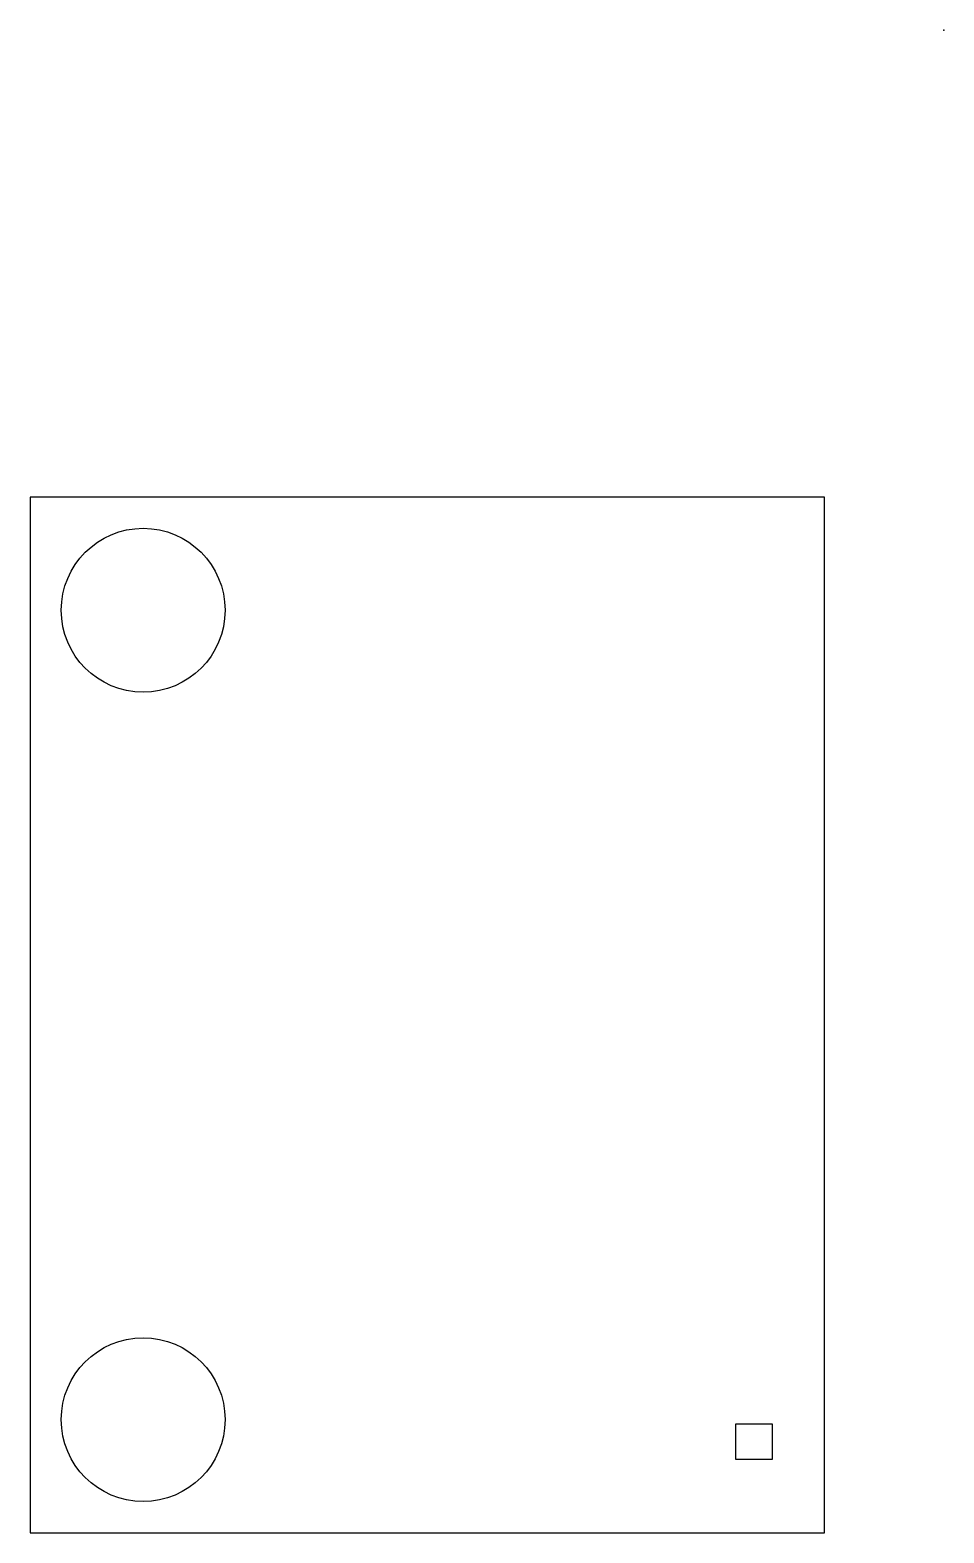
# Model space of a CAD drawing. Header units: millimetres. Extents: x -19 to 0, y -31.2 to 0.
import ezdxf

# ---------------------------------------------------------------- set-up
doc = ezdxf.new("R2010")
doc.units = ezdxf.units.MM
doc.header["$MEASUREMENT"] = 0
doc.layers.add('MPU6050_PCB_Profile v2_Sketch1', color=7, linetype='Continuous')

msp = doc.modelspace()

# ---------------------------------------------------------------- linework, layer by layer
at = {"layer": 'MPU6050_PCB_Profile v2_Sketch1'}
for p, q in [((-2.483, -9.694), (-18.973, -9.694)), ((-18.973, -9.694), (-18.973, -31.188)), ((-2.483, -31.188), (-2.483, -9.694)), ((-4.32, -28.923), (-3.565, -28.923)), ((-4.32, -29.667), (-4.32, -28.923)), ((-3.565, -28.923), (-3.565, -29.667)), ((-3.565, -29.667), (-4.32, -29.667)), ((-18.973, -31.188), (-2.483, -31.188))]:
    msp.add_line(p, q, dxfattribs=at)
for centre in [(-16.625, -12.04), (-16.625, -28.837)]:
    msp.add_circle(centre, 1.7, dxfattribs=at)
msp.add_point((0, 0), dxfattribs=at)

doc.saveas('drawing.dxf')
